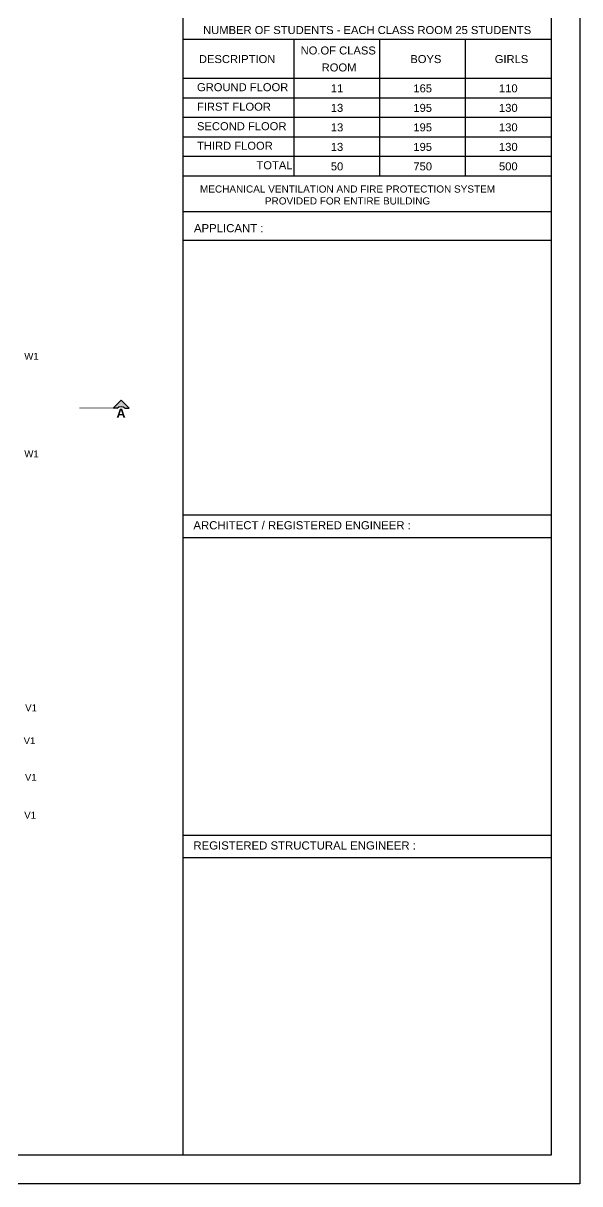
# Model space of a CAD drawing. Header units: metres. Extents: x -1744 to -758, y -4183 to -3914.
# Drawn here: x -934.3 to -910, y -4172.8 to -4122.1 of the extents above; entities that cross this region are included whole.
import ezdxf
from ezdxf.enums import TextEntityAlignment as Align

# ---------------------------------------------------------------- set-up
doc = ezdxf.new("R2010")
doc.units = ezdxf.units.M
doc.linetypes.add('HIDDEN', pattern=[0.375, 0.25, -0.125])
doc.layers.add('A_---WALLS', color=255, linetype='Continuous', lineweight=30)
for name, color, linetype in [('TEXT', 7, 'Continuous'), ('TEXT NOTES', 200, 'Continuous'), ('WALL', 7, 'Continuous')]:
    doc.layers.add(name, color=color, linetype=linetype)
doc.styles.add('KK', font='arial.ttf', dxfattribs={"width": 0.75})
doc.styles.add('TITLE', font='arialbd.ttf')

# ---------------------------------------------------------------- blocks, each defined once
blk = doc.blocks.new('A$C4A2725A6')
for p, q in [((-16.066, 12.985), (0, 12.985)), ((-16.066, 12), (0, 12))]:
    blk.add_line(p, q)
at = {"layer": 'TEXT', "style": 'KK'}
blk.add_text('REGISTERED STRUCTURAL ENGINEER :', height=0.35556, dxfattribs=at).set_placement((-15.618, 12.351))
blk = doc.blocks.new('A$C0E13561B')
at = {"ltscale": 0.25}
blk.add_hatch(color=256, dxfattribs=at).paths.add_polyline_path([(0, 0), (-5, -5), (-2.5, -5, -0.412919), (2.5, -5), (5, -5)])
for points in [[(-2.5, -5), (-5, -5), (0, 0)], [(2.5, -5), (5, -5), (0, 0)]]:
    blk.add_lwpolyline(points, dxfattribs=at)
blk.add_arc((0, -7.51), 3.54, 45.12663, 134.87337, dxfattribs=at)
blk = doc.blocks.new('A$C1C9B1590')
for p, q in [((678.194, 11.395), (678.194, 95.895)), ((694.254, 54.148), (678.194, 54.148)), ((678.194, 52.607), (694.254, 52.607)), ((678.194, 51.353), (694.254, 51.353)), ((678.194, 39.358), (694.254, 39.358)), ((678.194, 38.374), (694.254, 38.374))]:
    blk.add_line(p, q)
at = {"color": 8}
for p, q in [((694.254, 60.112), (678.194, 60.112)), ((683.041, 54.148), (683.041, 60.112)), ((686.779, 54.148), (686.779, 60.112)), ((690.516, 54.148), (690.516, 60.112)), ((694.254, 58.408), (678.194, 58.408)), ((694.254, 57.556), (678.194, 57.556)), ((694.254, 56.704), (678.194, 56.704)), ((694.254, 55.852), (678.194, 55.852)), ((694.254, 55), (678.194, 55))]:
    blk.add_line(p, q, dxfattribs=at)
at = {"color": 1}
blk.add_lwpolyline([(552.524, 97.145), (695.504, 97.145), (695.504, 10.145), (552.524, 10.145)], close=True, dxfattribs=at)
at = {"layer": 'A_---WALLS'}
blk.add_lwpolyline([(553.774, 95.895), (694.254, 95.895), (694.254, 11.395), (553.774, 11.395)], close=True, dxfattribs=at)
at = {"layer": 'TEXT NOTES', "linetype": 'HIDDEN', "ltscale": 0.75, "const_width": 0.03}
blk.add_lwpolyline([(673.661, 44.018), (675.221, 44.018)], dxfattribs=at)
at = {"layer": 'TEXT NOTES', "linetype": 'HIDDEN', "ltscale": 0.75, "xscale": -0.0703125, "yscale": 0.0703125, "zscale": 0.0703125}
blk.add_blockref('A$C0E13561B', (675.485, 44.37), dxfattribs=at)
at = {"layer": 'WALL', "color": 3, "xscale": 0.9996536363067492, "yscale": 0.9996536363067492, "zscale": 0.9996536363067492}
blk.add_blockref('A$C4A2725A6', (694.254, 12.395), dxfattribs=at)
at = {"layer": 'TEXT', "style": 'KK'}
for s, height, p in [('NUMBER OF STUDENTS - EACH CLASS ROOM 25 STUDENTS', 0.34942, (686.224, 60.528)), ('DESCRIPTION ', 0.34942, (680.618, 59.26)), ('BOYS', 0.3494, (688.787, 59.26)), ('GIRLS', 0.3494, (692.525, 59.26)), ('11', 0.3494, (684.91, 57.982)), ('165', 0.3494, (688.648, 57.982)), ('110', 0.3494, (692.385, 57.982)), ('13', 0.3494, (684.91, 57.13)), ('195', 0.3494, (688.648, 57.13)), ('130', 0.3494, (692.385, 57.13)), ('13', 0.3494, (684.91, 56.278)), ('195', 0.3494, (688.648, 56.278)), ('130', 0.3494, (692.385, 56.278)), ('13', 0.3494, (684.91, 55.426)), ('195', 0.3494, (688.648, 55.426)), ('130', 0.3494, (692.385, 55.426)), ('50', 0.3494, (684.91, 54.574)), ('750', 0.3494, (688.648, 54.574)), ('500', 0.3494, (692.385, 54.574))]:
    blk.add_text(s, height=height, dxfattribs=at).set_placement(p, align=Align.MIDDLE_CENTER)
for s, height, p in [('NO.OF CLASS ', 0.34942, (683.321, 59.461)), (' ROOM', 0.3494, (684.104, 58.72)), ('GROUND FLOOR', 0.34942, (678.798, 57.858)), ('FIRST FLOOR', 0.34942, (678.798, 57.006)), ('SECOND FLOOR', 0.34942, (678.798, 56.154)), ('THIRD FLOOR', 0.34942, (678.798, 55.301)), ('TOTAL', 0.3494, (681.395, 54.449)), ('APPLICANT :', 0.35544, (678.666, 51.699)), ('ARCHITECT / REGISTERED ENGINEER :', 0.35544, (678.641, 38.725))]:
    blk.add_text(s, height=height, dxfattribs=at).set_placement(p)
at = {"layer": 'TEXT', "insert": (685.368, 53.324, 0.003), "char_height": 0.31193, "attachment_point": 5, "style": 'KK'}
blk.add_mtext_dynamic_manual_height_columns('{\\W1;MECHANICAL VENTILATION AND FIRE PROTECTION SYSTEM\\PPROVIDED FOR ENTIRE BUILDING}', width=43.39714, gutter_width=9.6, heights=[0], dxfattribs=at)
at = {"layer": 'TEXT NOTES', "style": 'KK'}
for s, p in [('W1', (671.26, 46.131)), ('W1', (671.262, 41.872)), ('V1', (671.3, 30.78)), ('V1', (671.232, 29.343)), ('V1', (671.29, 27.745)), ('V1', (671.259, 26.09))]:
    blk.add_text(s, height=0.3, dxfattribs=at).set_placement(p)
at = {"layer": 'TEXT NOTES', "linetype": 'HIDDEN', "ltscale": 0.75, "style": 'TITLE'}
blk.add_text('A', height=0.4, dxfattribs=at).set_placement((675.482, 43.796), align=Align.MIDDLE_CENTER)

msp = doc.modelspace()

# ---------------------------------------------------------------- block references
at = {"layer": 'WALL'}
msp.add_blockref('A$C1C9B1590', (-1605.48862, -4182.96317), dxfattribs=at)

doc.saveas('drawing.dxf')
